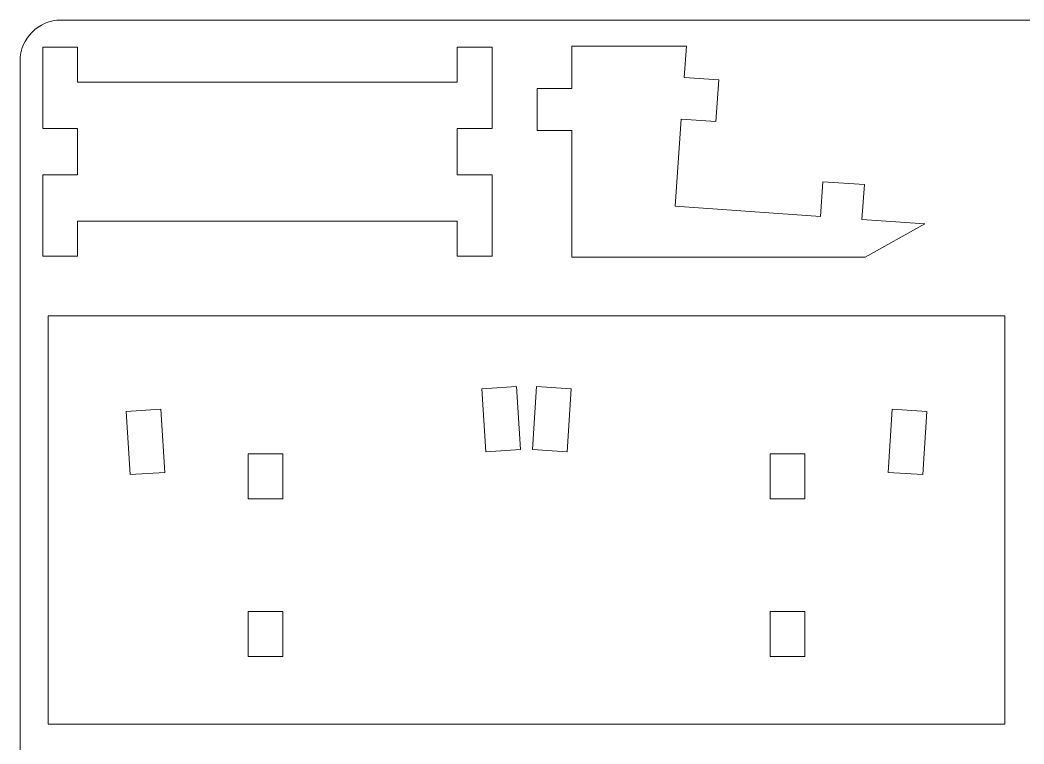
# Model space of a CAD drawing. Header units: centimetres. Extents: x -47.2 to 47.8, y -16.6 to 12.4.
# Drawn here: x -47.23 to -39.86, y 7.1 to 12.4 of the extents above; entities that cross this region are included whole.
import ezdxf

# ---------------------------------------------------------------- set-up
doc = ezdxf.new("R2010")
doc.units = ezdxf.units.CM
doc.header["$MEASUREMENT"] = 0
doc.layers.add('Camada 1', color=7, linetype='Continuous')

msp = doc.modelspace()

# ---------------------------------------------------------------- linework, layer by layer
at = {"layer": 'Camada 1', "color": 6, "lineweight": 9}
msp.add_open_spline([(-46.9276, 12.40298), (-46.9276, 12.40298), (-28.5276, 12.40298), (-28.5276, 12.40298), (-28.5276, 12.40298), (-28.3626, 12.40298), (-28.2276, 12.26798), (-28.2276, 12.10298), (-28.2276, 12.10298), (-28.2276, 12.10298), (-28.2276, -16.29702), (-28.2276, -16.29702), (-28.2276, -16.29702), (-28.2276, -16.46202), (-28.3626, -16.59702), (-28.5276, -16.59702), (-28.5276, -16.59702), (-28.5276, -16.59702), (-46.9276, -16.59702), (-46.9276, -16.59702), (-46.9276, -16.59702), (-47.0926, -16.59702), (-47.2276, -16.46202), (-47.2276, -16.29702), (-47.2276, -16.29702), (-47.2276, -16.29702), (-47.2276, 12.10298), (-47.2276, 12.10298), (-47.2276, 12.10298), (-47.2276, 12.26798), (-47.0926, 12.40298), (-46.9276, 12.40298)], degree=3, knots=[0, 0, 0, 0, 0.1111111, 0.1111111, 0.1111111, 0.1111111, 0.2222222, 0.2222222, 0.2222222, 0.2222222, 0.3333333, 0.3333333, 0.3333333, 0.3333333, 0.4444444, 0.4444444, 0.4444444, 0.4444444, 0.5555556, 0.5555556, 0.5555556, 0.5555556, 0.6666667, 0.6666667, 0.6666667, 0.6666667, 0.7777778, 0.7777778, 0.7777778, 0.7777778, 1, 1, 1, 1], dxfattribs=at)
at = {"layer": 'Camada 1', "color": 250, "lineweight": 9}
for points, knots in [([(-44.02065, 10.67363), (-44.02065, 10.67363), (-43.76562, 10.67363), (-43.76562, 10.67363), (-43.76562, 10.67363), (-43.76562, 10.67363), (-43.76562, 11.26872), (-43.76562, 11.26872), (-43.76562, 11.26872), (-43.76562, 11.26872), (-44.02065, 11.26872), (-44.02065, 11.26872), (-44.02065, 11.26872), (-44.02065, 11.26872), (-44.02065, 11.60875), (-44.02065, 11.60875), (-44.02065, 11.60875), (-44.02065, 11.60875), (-43.76562, 11.60875), (-43.76562, 11.60875), (-43.76562, 11.60875), (-43.76562, 11.60875), (-43.76562, 12.20384), (-43.76562, 12.20384), (-43.76562, 12.20384), (-43.76562, 12.20384), (-44.02065, 12.20384), (-44.02065, 12.20384), (-44.02065, 12.20384), (-44.02065, 12.20384), (-44.02065, 11.94881), (-44.02065, 11.94881), (-44.02065, 11.94881), (-44.02065, 11.94881), (-46.80563, 11.94881), (-46.80563, 11.94881), (-46.80563, 11.94881), (-46.80563, 11.94881), (-46.80563, 12.20384), (-46.80563, 12.20384), (-46.80563, 12.20384), (-46.80563, 12.20384), (-47.06066, 12.20384), (-47.06066, 12.20384), (-47.06066, 12.20384), (-47.06066, 12.20384), (-47.06066, 11.60875), (-47.06066, 11.60875), (-47.06066, 11.60875), (-47.06066, 11.60875), (-46.80563, 11.60875), (-46.80563, 11.60875), (-46.80563, 11.60875), (-46.80563, 11.60875), (-46.80563, 11.26872), (-46.80563, 11.26872), (-46.80563, 11.26872), (-46.80563, 11.26872), (-47.06066, 11.26872), (-47.06066, 11.26872), (-47.06066, 11.26872), (-47.06066, 11.26872), (-47.06066, 10.67363), (-47.06066, 10.67363), (-47.06066, 10.67363), (-47.06066, 10.67363), (-46.80563, 10.67363), (-46.80563, 10.67363), (-46.80563, 10.67363), (-46.80563, 10.67363), (-46.80563, 10.92867), (-46.80563, 10.92867), (-46.80563, 10.92867), (-46.80563, 10.92867), (-44.02065, 10.92867), (-44.02065, 10.92867), (-44.02065, 10.92867), (-44.02065, 10.92867), (-44.02065, 10.67363), (-44.02065, 10.67363)], [0, 0, 0, 0, 0.047619, 0.047619, 0.047619, 0.047619, 0.0952381, 0.0952381, 0.0952381, 0.0952381, 0.1428571, 0.1428571, 0.1428571, 0.1428571, 0.1904762, 0.1904762, 0.1904762, 0.1904762, 0.2380952, 0.2380952, 0.2380952, 0.2380952, 0.2857143, 0.2857143, 0.2857143, 0.2857143, 0.3333333, 0.3333333, 0.3333333, 0.3333333, 0.3809524, 0.3809524, 0.3809524, 0.3809524, 0.4285714, 0.4285714, 0.4285714, 0.4285714, 0.4761905, 0.4761905, 0.4761905, 0.4761905, 0.5238095, 0.5238095, 0.5238095, 0.5238095, 0.5714286, 0.5714286, 0.5714286, 0.5714286, 0.6190476, 0.6190476, 0.6190476, 0.6190476, 0.6666667, 0.6666667, 0.6666667, 0.6666667, 0.7142857, 0.7142857, 0.7142857, 0.7142857, 0.7619048, 0.7619048, 0.7619048, 0.7619048, 0.8095238, 0.8095238, 0.8095238, 0.8095238, 0.8571429, 0.8571429, 0.8571429, 0.8571429, 0.9047619, 0.9047619, 0.9047619, 0.9047619, 1, 1, 1, 1]), ([(-42.35659, 11.98331), (-42.35659, 11.98331), (-42.10219, 11.96552), (-42.10219, 11.96552), (-42.10219, 11.96552), (-42.10219, 11.96552), (-42.12353, 11.66022), (-42.12353, 11.66022), (-42.12353, 11.66022), (-42.12353, 11.66022), (-42.37795, 11.67801), (-42.37795, 11.67801), (-42.37795, 11.67801), (-42.37795, 11.67801), (-42.42268, 11.03814), (-42.42268, 11.03814), (-42.42268, 11.03814), (-42.42268, 11.03814), (-41.35773, 10.96367), (-41.35773, 10.96367), (-41.35773, 10.96367), (-41.35773, 10.96367), (-41.33994, 11.21808), (-41.33994, 11.21808), (-41.33994, 11.21808), (-41.33994, 11.21808), (-41.03465, 11.19673), (-41.03465, 11.19673), (-41.03465, 11.19673), (-41.03465, 11.19673), (-41.05244, 10.94232), (-41.05244, 10.94232), (-41.05244, 10.94232), (-41.05244, 10.94232), (-40.59056, 10.91003), (-40.59056, 10.91003), (-40.59056, 10.91003), (-40.59056, 10.91003), (-41.02947, 10.6653), (-41.02947, 10.6653), (-41.02947, 10.6653), (-41.02947, 10.6653), (-43.18067, 10.6653), (-43.18067, 10.6653), (-43.18067, 10.6653), (-43.18067, 10.6653), (-43.18067, 11.59341), (-43.18067, 11.59341), (-43.18067, 11.59341), (-43.18067, 11.59341), (-43.43571, 11.59341), (-43.43571, 11.59341), (-43.43571, 11.59341), (-43.43571, 11.59341), (-43.43571, 11.90279), (-43.43571, 11.90279), (-43.43571, 11.90279), (-43.43571, 11.90279), (-43.18067, 11.90279), (-43.18067, 11.90279), (-43.18067, 11.90279), (-43.18067, 11.90279), (-43.18067, 12.21216), (-43.18067, 12.21216), (-43.18067, 12.21216), (-43.18067, 12.21216), (-42.34059, 12.21216), (-42.34059, 12.21216), (-42.34059, 12.21216), (-42.34059, 12.21216), (-42.35659, 11.98331), (-42.35659, 11.98331)], [0, 0, 0, 0, 0.0526316, 0.0526316, 0.0526316, 0.0526316, 0.1052632, 0.1052632, 0.1052632, 0.1052632, 0.1578947, 0.1578947, 0.1578947, 0.1578947, 0.2105263, 0.2105263, 0.2105263, 0.2105263, 0.2631579, 0.2631579, 0.2631579, 0.2631579, 0.3157895, 0.3157895, 0.3157895, 0.3157895, 0.3684211, 0.3684211, 0.3684211, 0.3684211, 0.4210526, 0.4210526, 0.4210526, 0.4210526, 0.4736842, 0.4736842, 0.4736842, 0.4736842, 0.5263158, 0.5263158, 0.5263158, 0.5263158, 0.5789474, 0.5789474, 0.5789474, 0.5789474, 0.6315789, 0.6315789, 0.6315789, 0.6315789, 0.6842105, 0.6842105, 0.6842105, 0.6842105, 0.7368421, 0.7368421, 0.7368421, 0.7368421, 0.7894737, 0.7894737, 0.7894737, 0.7894737, 0.8421053, 0.8421053, 0.8421053, 0.8421053, 0.8947368, 0.8947368, 0.8947368, 0.8947368, 1, 1, 1, 1]), ([(-47.02257, 10.23512), (-47.02257, 10.23512), (-40.00372, 10.23512), (-40.00372, 10.23512), (-40.00372, 10.23512), (-40.00372, 10.23512), (-40.00372, 7.24235), (-40.00372, 7.24235), (-40.00372, 7.24235), (-40.00372, 7.24235), (-47.02257, 7.24235), (-47.02257, 7.24235), (-47.02257, 7.24235), (-47.02257, 7.24235), (-47.02257, 10.23512), (-47.02257, 10.23512)], [0, 0, 0, 0, 0.2, 0.2, 0.2, 0.2, 0.4, 0.4, 0.4, 0.4, 0.6, 0.6, 0.6, 0.6, 1, 1, 1, 1])]:
    msp.add_open_spline(points, degree=3, knots=knots, dxfattribs=at)
at = {"layer": 'Camada 1', "color": 114, "lineweight": 9}
for points in [[(-43.84039, 9.70065), (-43.84039, 9.70065), (-43.5859, 9.71688), (-43.5859, 9.71688), (-43.5859, 9.71688), (-43.5859, 9.71688), (-43.55641, 9.25467), (-43.55641, 9.25467), (-43.55641, 9.25467), (-43.55641, 9.25467), (-43.81091, 9.23844), (-43.81091, 9.23844), (-43.81091, 9.23844), (-43.81091, 9.23844), (-43.84039, 9.70065), (-43.84039, 9.70065)], [(-43.18589, 9.70065), (-43.18589, 9.70065), (-43.44039, 9.71688), (-43.44039, 9.71688), (-43.44039, 9.71688), (-43.44039, 9.71688), (-43.46987, 9.25467), (-43.46987, 9.25467), (-43.46987, 9.25467), (-43.46987, 9.25467), (-43.21538, 9.23844), (-43.21538, 9.23844), (-43.21538, 9.23844), (-43.21538, 9.23844), (-43.18589, 9.70065), (-43.18589, 9.70065)], [(-46.4489, 9.53398), (-46.4489, 9.53398), (-46.1944, 9.55022), (-46.1944, 9.55022), (-46.1944, 9.55022), (-46.1944, 9.55022), (-46.16492, 9.08801), (-46.16492, 9.08801), (-46.16492, 9.08801), (-46.16492, 9.08801), (-46.41941, 9.07178), (-46.41941, 9.07178), (-46.41941, 9.07178), (-46.41941, 9.07178), (-46.4489, 9.53398), (-46.4489, 9.53398)], [(-40.60687, 9.07178), (-40.60687, 9.07178), (-40.57739, 9.53398), (-40.57739, 9.53398), (-40.57739, 9.53398), (-40.57739, 9.53398), (-40.83188, 9.55022), (-40.83188, 9.55022), (-40.83188, 9.55022), (-40.83188, 9.55022), (-40.86137, 9.08801), (-40.86137, 9.08801), (-40.86137, 9.08801), (-40.86137, 9.08801), (-40.60687, 9.07178), (-40.60687, 9.07178)], [(-45.30074, 8.89281), (-45.30074, 8.89281), (-45.30074, 9.2229), (-45.30074, 9.2229), (-45.30074, 9.2229), (-45.30074, 9.2229), (-45.55575, 9.2229), (-45.55575, 9.2229), (-45.55575, 9.2229), (-45.55575, 9.2229), (-45.55575, 8.89281), (-45.55575, 8.89281), (-45.55575, 8.89281), (-45.55575, 8.89281), (-45.30074, 8.89281), (-45.30074, 8.89281)], [(-41.47054, 9.2229), (-41.47054, 9.2229), (-41.47054, 8.89281), (-41.47054, 8.89281), (-41.47054, 8.89281), (-41.47054, 8.89281), (-41.72555, 8.89281), (-41.72555, 8.89281), (-41.72555, 8.89281), (-41.72555, 8.89281), (-41.72555, 9.2229), (-41.72555, 9.2229), (-41.72555, 9.2229), (-41.72555, 9.2229), (-41.47054, 9.2229), (-41.47054, 9.2229)], [(-45.55575, 7.73749), (-45.55575, 7.73749), (-45.30074, 7.73749), (-45.30074, 7.73749), (-45.30074, 7.73749), (-45.30074, 7.73749), (-45.30074, 8.06758), (-45.30074, 8.06758), (-45.30074, 8.06758), (-45.30074, 8.06758), (-45.55575, 8.06758), (-45.55575, 8.06758), (-45.55575, 8.06758), (-45.55575, 8.06758), (-45.55575, 7.73749), (-45.55575, 7.73749)], [(-41.47054, 8.06758), (-41.47054, 8.06758), (-41.47054, 7.73749), (-41.47054, 7.73749), (-41.47054, 7.73749), (-41.47054, 7.73749), (-41.72555, 7.73749), (-41.72555, 7.73749), (-41.72555, 7.73749), (-41.72555, 7.73749), (-41.72555, 8.06758), (-41.72555, 8.06758), (-41.72555, 8.06758), (-41.72555, 8.06758), (-41.47054, 8.06758), (-41.47054, 8.06758)]]:
    msp.add_open_spline(points, degree=3, knots=[0, 0, 0, 0, 0.2, 0.2, 0.2, 0.2, 0.4, 0.4, 0.4, 0.4, 0.6, 0.6, 0.6, 0.6, 1, 1, 1, 1], dxfattribs=at)

doc.saveas('drawing.dxf')
